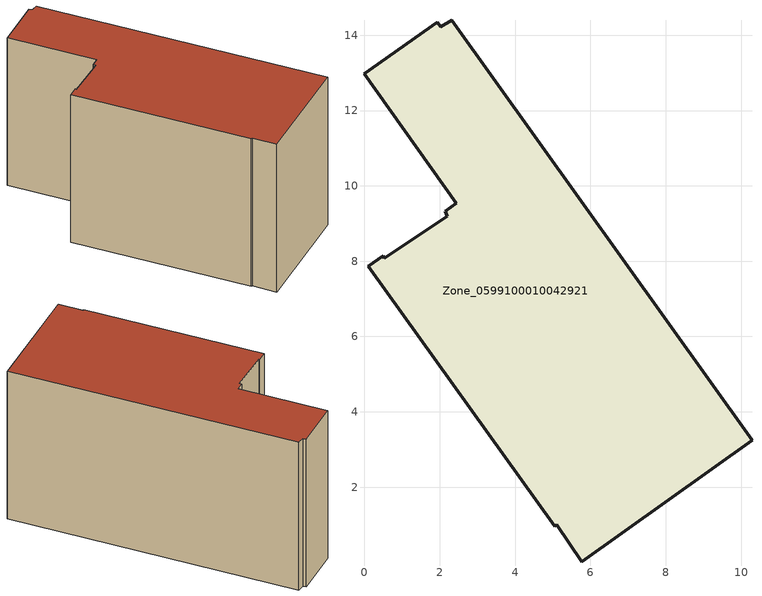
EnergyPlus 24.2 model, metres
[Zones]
Zone_0599100010042921
 floor ground (C_G): 0.53,8.08 2.19,9.2 2.14,9.33 2.44,9.54 0,12.97 1.93,14.35 2.02,14.22 2.32,14.39 10.29,3.25 5.77,0.02 5.1,1 5.05,0.96 0.1,7.86 0.5,8.14 z0
 wall outside (C_F): 10.29,3.25 2.32,14.39 2.02,14.22 1.93,14.35 0,12.97 2.44,9.54 2.14,9.33 2.19,9.2 0.53,8.08 0.5,8.14 0.1,7.86 5.05,0.96 5.1,1 5.77,0.02 10.29,3.25 z0:7.75
 roof outside (C_R): 2.19,9.2 0.53,8.08 0.5,8.14 0.1,7.86 5.05,0.96 5.1,1 5.77,0.02 10.29,3.25 2.32,14.39 2.02,14.22 1.93,14.35 0,12.97 2.44,9.54 2.14,9.33 z7.75
[BUILDING]
Pand.0599100010042921: North Axis=0; Terrain=City; Loads Convergence Tolerance Value=0.04; Temperature Convergence Tolerance Value=0.4; Solar Distribution=FullExterior; Maximum Number of Warmup Days=25; Minimum Number of Warmup Days=1
[Site:Location]
Rotterdam.The.Hague.AP_ZH_NLD Design_Conditions: Latitude=51.96; Longitude=4.45; Time Zone=1; Elevation=-4.5
[SITE:GROUNDTEMPERATURE:BUILDINGSURFACE]
18, 18, 18, 18, 18, 18, 18, 18, 18, 18, 18, 18
[MATERIAL] Thermal Absorptance=0.9; Solar Absorptance=0.7; Visible Absorptance=0.7
Name | Roughness | Thickness | Conductivity | Density | Specific Heat
G.TI.1975-1991 | MediumSmooth | 0.15 | 0.288461 | 540 | 1210
F.TI.1975-1991 | Rough | 0.3 | 0.230769 | 1920 | 840
R.TI.1975-1991 | MediumRough | 0.2 | 0.153846 | 1500 | 1000
[CONSTRUCTION]
C_G: G.TI.1975-1991
C_F: F.TI.1975-1991
C_R: R.TI.1975-1991
[ZONE]
Zone_0599100010042921: Type=1; Multiplier=1; Ceiling Height=Autocalculate; Volume=Autocalculate; Floor Area=autocalculate; Part of Total Floor Area=Yes
[ZONEINFILTRATION:DESIGNFLOWRATE]
Infil_Zone_0599100010042921: Zone or ZoneList or Space or SpaceList=Zone_0599100010042921; Schedule=AlwaysOn; Design Flow Rate Calculation Method=Flow/Area; Flow Rate per Floor Area=0.003; Constant Term Coefficient=1; Temperature Term Coefficient=0; Velocity Term Coefficient=0; Velocity Squared Term Coefficient=0
[HVACTEMPLATE:ZONE:IDEALLOADSAIRSYSTEM]
Zone_0599100010042921: Maximum Heating Supply Air Temperature=50; Minimum Cooling Supply Air Temperature=13; Maximum Heating Supply Air Humidity Ratio=0.0156; Minimum Cooling Supply Air Humidity Ratio=0.0077; Heating Limit=NoLimit; Cooling Limit=NoLimit; Dehumidification Control Type=ConstantSensibleHeatRatio; Cooling Sensible Heat Ratio=0.7; Dehumidification Setpoint=60; Humidification Control Type=None; Humidification Setpoint=30; Outdoor Air Method=None; Outdoor Air Flow Rate per Person=0.00944; Outdoor Air Flow Rate per Zone Floor Area=0; Outdoor Air Flow Rate per Zone=0; Demand Controlled Ventilation Type=None; Outdoor Air Economizer Type=NoEconomizer; Heat Recovery Type=None; Sensible Heat Recovery Effectiveness=0.7; Latent Heat Recovery Effectiveness=0.65
[ZONECONTROL:THERMOSTAT]
ThermostatControl_Zone_0599100010042921: Zone or ZoneList=Zone_0599100010042921; Control Type Schedule=DualSetpointControlType; Control 1=Thermostat_Zone_0599100010042921; Temperature Difference Between Cutout And Setpoint=0
[THERMOSTATSETPOINT:DUALSETPOINT]
Thermostat_Zone_0599100010042921: Heating Setpoint Temperature Schedule=HeatingSetpoint_Zone_0599100010042921; Cooling Setpoint Temperature Schedule=CoolingSetpoint_Zone_0599100010042921
[SCHEDULE:COMPACT]
HeatingSetpoint_Zone_0599100010042921: Through: 12/31, For: AllDays, Until: 24:00, 21
CoolingSetpoint_Zone_0599100010042921: Through: 12/31, For: AllDays, Until: 24:00, 24
DualSetpointControlType: Through: 12/31, For: AllDays, Until: 24:00, 4
AlwaysOn: Through: 12/31, For: AllDays, Until: 24:00, 1
